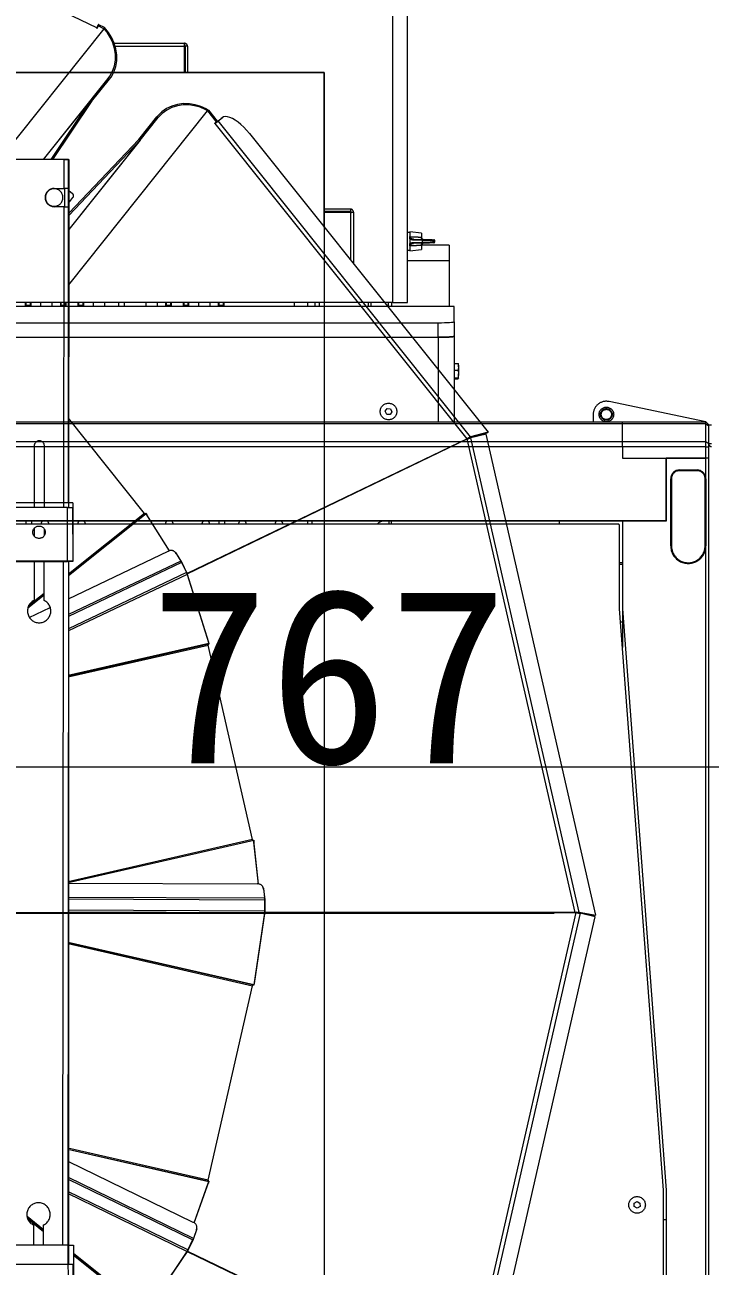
# Model space of a CAD drawing. Extents: x -681219 to -550379, y -242630 to -158199.
# Drawn here: x -668097 to -667628, y -217659 to -216809 of the extents above; entities that cross this region are included whole.
import ezdxf

# ---------------------------------------------------------------- set-up
doc = ezdxf.new("R2010")
doc.units = 0
doc.header["$LTSCALE"] = 1000
doc.linetypes.add('DASH_CENTER', pattern=[36, 24, -3, 6, -3])
doc.linetypes.add('HIDDEN', pattern=[9.525, 6.35, -3.175])
doc.layers.get('0').update_dxf_attribs({"linetype": 'CONTINUOUS'})
doc.layers.add('1', color=3, linetype='CONTINUOUS')
doc.layers.add('buyer', color=6, linetype='CONTINUOUS', lineweight=0)

# ---------------------------------------------------------------- blocks, each defined once
blk = doc.blocks.new('04_070-4217-00___________', base_point=(20665.75, 43142.36))
at = {"layer": '1', "color": 6, "linetype": 'DASH_CENTER'}
blk.add_line((2414.3, 4677.49), (2414.3, 5253.6), dxfattribs=at)
blk = doc.blocks.new('A$Caddf9ae6')
at = {"color": 0, "linetype": 'HIDDEN'}
for p, q in [((-99.58, 889.29), (-99.58, 301.82)), ((-336, 836), (-349.81, 769.84)), ((-336, 836), (-334, 838)), ((-334.54, 836), (-336, 836)), ((-336, 779), (-336, 836)), ((-334.54, 836), (-333.12, 838)), ((-322.46, 836), (-334.54, 836)), ((-334.54, 836), (-334.54, 779)), ((-334, 838), (-334, 840)), ((-321.01, 838), (-334, 838)), ((-322.46, 836), (-321.05, 838)), ((-318.93, 836), (-322.46, 836)), ((-322.46, 779), (-322.46, 836)), ((-321.01, 838), (-321.01, 840)), ((322.22, 838), (-321.01, 838)), ((-318.93, 836), (-318.93, 838)), ((-318.93, 836), (-318.93, 779)), ((-311, 836), (-318.93, 836)), ((-311, 838), (-311, 836)), ((-311, 779), (-311, 836)), ((-311, 836), (-311, 809)), ((-297, 836), (-311, 836)), ((-297, 835.5), (-297, 836)), ((-297, 836), (-251, 836)), ((-251, 835.5), (-297, 835.5)), ((-251, 835.5), (-251, 836)), ((320, 836), (-251, 836)), ((-303, 818), (-303, 830)), ((-303, 830), (-302.5, 830)), ((-302.5, 830), (-302.5, 818)), ((-303, 818), (-302.5, 818)), ((-311, 779), (-311, 809)), ((-268.5, 809), (-311, 809)), ((-311, 809), (-268, 809)), ((-297, 812), (-297, 812.5)), ((-297, 812.5), (-251, 812.5)), ((-251, 812), (-297, 812)), ((-268.5, -2157), (-268.5, 809)), ((-268.5, -2157), (-268.5, 809)), ((-268, 809), (-268, 779)), ((-251, 812.5), (-251, 812)), ((-208, 779), (190, 809)), ((190, 809), (290, 809)), ((210, 807), (210, 809)), ((190, 807), (-208, 777)), ((287, 807), (190, 807)), ((197.69, 788.96), (198.81, 790.98)), ((198.81, 790.98), (201.12, 791.02)), ((201.12, 791.02), (202.31, 789.04)), ((198.88, 786.98), (197.69, 788.96)), ((201.19, 787.02), (198.88, 786.98)), ((202.31, 789.04), (201.19, 787.02)), ((-336, -2127), (-336, 779)), ((-334.54, 779), (-336, 779)), ((-336, -2127), (-336, 779)), ((-334.54, 779), (-334.54, -2127)), ((-322.46, 779), (-334.54, 779)), ((-334.54, 779), (-334.54, -2127)), ((-322.46, -2127), (-322.46, 779)), ((-318.93, 779), (-322.46, 779)), ((-322.46, -2127), (-322.46, 779)), ((-318.93, 779), (-318.93, -2127)), ((-318.93, 779), (-311, 779)), ((-318.93, 779), (-318.93, -2127)), ((-268, 779), (-268, -2127)), ((-268, 779), (-268, -2127)), ((-268, 779), (-208, 779)), ((-266, 776), (-266, -737)), ((-208, 777), (-265, 777)), ((-239.54, 779), (-239.54, 777)), ((-238.41, 779), (-238.41, 777)), ((-208, 779), (-181.47, 779)), ((-198.91, 779), (-198.91, 777.69)), ((-198.84, 779), (-198.84, 777.69)), ((-341, 759), (-336, 759)), ((1.64, 760.77), (-327.44, 685.68)), ((-0.39, 749.34), (1.64, 760.77)), ((-0.13, 748.76), (1.84, 759.87)), ((2.58, 759.48), (0.2, 749.08)), ((2.78, 760.38), (0.41, 749.98)), ((1.64, 760.77), (1.84, 759.87)), ((2.78, 760.38), (2.58, 759.48)), ((331.39, 685.37), (2.78, 760.38)), ((-0.39, 749.34), (-325.06, 675.26)), ((0.13, 748.75), (-0.4, 748.76)), ((-0.23, 747.99), (-0.4, 748.76)), ((-0.26, 748.76), (-0.39, 749.34)), ((-0.05, 747.97), (-0.23, 747.99)), ((-0.23, 747.99), (-0.23, 746.74)), ((-0.05, 747.97), (0.13, 748.75)), ((-0.05, 747.44), (-0.05, 747.97)), ((0.13, 748.42), (0.13, 748.75)), ((0.17, 748.61), (0.17, 748.61)), ((0.2, 749.08), (0.41, 749.98)), ((0.41, 749.98), (325.06, 675.87)), ((-0.23, 746.74), (-324.22, 672.81)), ((-0.4, 747.52), (-0.23, 746.74)), ((-0.23, 746.74), (-0.24, 534.2)), ((-0.07, 534.17), (-0.05, 747.44)), ((324.25, 673.41), (-0.05, 747.44)), ((-266, 736), (-268, 736)), ((0, 697.94), (0, -767.95)), ((-533.3, 523.79), (-328.77, 687.06)), ((-328.77, 687.06), (-328.2, 686.34)), ((-328.77, 687.06), (-325.66, 675.03)), ((-328.2, 686.34), (-325.16, 674.61)), ((-327.44, 685.68), (-327.24, 684.78)), ((-327.44, 685.68), (-325.06, 675.26)), ((-327.24, 684.78), (-324.94, 674.71)), ((-325.66, 675.03), (-541.84, 502.45)), ((-324.38, 672.74), (-540.23, 500.44)), ((-325.28, 674.56), (-325.66, 675.03)), ((-324.94, 674.71), (-325.42, 674.49)), ((-324.93, 673.87), (-325.42, 674.49)), ((-324.94, 674.71), (-325.06, 675.26)), ((-324.76, 673.93), (-324.94, 674.71)), ((-324.67, 674.16), (-324.94, 674.71)), ((-324.76, 673.93), (-324.93, 673.87)), ((-324.93, 673.87), (-324.38, 672.74)), ((-324.88, 673.37), (-324.38, 672.74)), ((-324.22, 672.81), (-324.76, 673.93)), ((-324.6, 673.94), (-324.6, 673.94)), ((-324.38, 672.74), (-232.13, 481.15)), ((-231.96, 481.2), (-324.22, 672.81)), ((324.25, 673.41), (231.71, 481.3)), ((231.86, 481.2), (323.94, 672.35)), ((-414.96, 664), (-414.96, 249)), ((-404.49, 664), (-414.96, 664)), ((-404.36, 663.79), (-404.49, 664)), ((-404.49, 664), (-394.52, 664)), ((-404.23, 663.16), (-404.36, 663.79)), ((-404.1, 662.15), (-404.23, 663.16)), ((-394.52, 664), (-394.38, 663.79)), ((-394.52, 664), (-336, 664)), ((-394.38, 663.79), (-394.25, 663.16)), ((-394.25, 663.16), (-394.13, 662.15)), ((-375.42, 666.85), (-375.81, 666.57)), ((-375.81, 664), (-375.81, 666.57)), ((-373.58, 666.85), (-375.46, 666.85)), ((-373.58, 666.85), (-368.74, 666.85)), ((-371.35, 666.57), (-368.74, 666.85)), ((-371.35, 664), (-371.35, 666.57)), ((-368.74, 666.85), (-366.12, 666.57)), ((-365.73, 666.85), (-368.74, 666.85)), ((-366.12, 666.57), (-365.73, 666.85)), ((-366.12, 664), (-366.12, 666.57)), ((-365.73, 666.85), (-365.34, 666.57)), ((-365.34, 664), (-365.34, 666.57)), ((-456.92, 660.5), (-456.92, 641.6)), ((-456.92, 660.5), (-446.23, 660.5)), ((-446.23, 660.5), (-446.23, 632)), ((-446.23, 660.5), (-414.96, 660.5)), ((-404, 660.78), (-404.1, 662.15)), ((-403.91, 659.11), (-404, 660.78)), ((-403.85, 657.21), (-403.91, 659.11)), ((-403.81, 655.15), (-403.85, 657.21)), ((-403.79, 653), (-403.81, 655.15)), ((-394.13, 662.15), (-394.02, 660.78)), ((-394.02, 660.78), (-393.93, 659.11)), ((-393.93, 659.11), (-393.87, 657.21)), ((-393.87, 657.21), (-393.83, 655.15)), ((-393.83, 655.15), (-393.81, 653)), ((-460.74, 645.27), (-460.72, 646.03)), ((-460.72, 646.03), (-460.69, 646.78)), ((-460.69, 646.78), (-460.66, 647.49)), ((-460.66, 647.49), (-460.64, 648.14)), ((-460.64, 648.14), (-460.62, 648.72)), ((-460.62, 648.72), (-460.61, 649.19)), ((-460.61, 649.19), (-460.59, 649.56)), ((-460.59, 649.56), (-460.58, 649.8)), ((-460.58, 649.8), (-460.58, 649.92)), ((-460.58, 649.92), (-460.58, 649.92)), ((-460.02, 646.07), (-460.04, 645.19)), ((-459.99, 646.94), (-460.02, 646.07)), ((-459.97, 647.77), (-459.99, 646.94)), ((-459.94, 648.53), (-459.97, 647.77)), ((-459.92, 649.19), (-459.94, 648.53)), ((-459.91, 649.75), (-459.92, 649.19)), ((-459.89, 650.18), (-459.91, 649.75)), ((-459.88, 650.46), (-459.89, 650.18)), ((-459.88, 650.6), (-459.88, 650.59)), ((-459.12, 650.6), (-459.88, 650.6)), ((-459.88, 650.59), (-459.88, 650.46)), ((-459.12, 650.59), (-459.12, 650.6)), ((-459.12, 650.46), (-459.12, 650.59)), ((-459.11, 650.18), (-459.12, 650.46)), ((-459.09, 649.75), (-459.11, 650.18)), ((-459.08, 649.19), (-459.09, 649.75)), ((-459.06, 648.53), (-459.08, 649.19)), ((-459.03, 647.77), (-459.06, 648.53)), ((-459.01, 646.94), (-459.03, 647.77)), ((-458.98, 646.07), (-459.01, 646.94)), ((-458.96, 645.19), (-458.98, 646.07)), ((-458.42, 649.92), (-458.42, 649.92)), ((-458.42, 649.92), (-458.42, 649.8)), ((-458.42, 649.8), (-458.41, 649.56)), ((-458.41, 649.56), (-458.39, 649.19)), ((-458.39, 649.19), (-458.38, 648.72)), ((-458.38, 648.72), (-458.36, 648.14)), ((-458.36, 648.14), (-458.34, 647.49)), ((-458.34, 647.49), (-458.31, 646.78)), ((-458.31, 646.78), (-458.28, 646.03)), ((-458.28, 646.03), (-458.26, 645.27)), ((-393.81, 653), (-403.79, 653)), ((-403.79, 260), (-403.79, 653)), ((-393.81, 653), (-336, 653)), ((-393.81, 362.96), (-393.81, 653)), ((-465, 641.6), (-466, 633.6)), ((-465, 641.6), (-462.33, 641.6)), ((-462.33, 641.6), (-461.58, 641.6)), ((-461.06, 636.09), (-460.84, 642.57)), ((-460.92, 642.49), (-460.9, 642.54)), ((-460.84, 642.57), (-460.82, 643.15)), ((-460.82, 643.15), (-460.79, 643.81)), ((-460.79, 643.81), (-460.77, 644.52)), ((-460.77, 644.52), (-460.74, 645.27)), ((-460.14, 642.05), (-460.36, 635.57)), ((-460.12, 642.72), (-460.14, 642.05)), ((-460.14, 642.05), (-458.86, 642.05)), ((-460.09, 643.49), (-460.12, 642.72)), ((-460.07, 644.32), (-460.09, 643.49)), ((-460.04, 645.19), (-460.07, 644.32)), ((-458.93, 644.32), (-458.96, 645.19)), ((-458.91, 643.49), (-458.93, 644.32)), ((-458.88, 642.72), (-458.91, 643.49)), ((-458.86, 642.05), (-458.88, 642.72)), ((-458.64, 635.57), (-458.86, 642.05)), ((-458.26, 645.27), (-458.23, 644.52)), ((-458.23, 644.52), (-458.21, 643.81)), ((-458.21, 643.81), (-458.18, 643.15)), ((-458.18, 643.15), (-458.16, 642.57)), ((-458.16, 642.57), (-457.94, 636.09)), ((-457.42, 641.6), (-456.67, 641.6)), ((-456.67, 641.6), (-454, 641.6)), ((-453, 633.6), (-454, 641.6)), ((-417.5, 632), (-689.5, 632)), ((-466, 633.6), (-462.68, 633.6)), ((-465.5, 633.6), (-465.5, 632)), ((-462.6, 633.6), (-461.17, 633.6)), ((-461.17, 633.6), (-457.83, 633.6)), ((-456.32, 633.6), (-456.75, 633.6)), ((-456.5, 633.6), (-456.32, 633.6)), ((-456.32, 633.6), (-453, 633.6)), ((-453.5, 632), (-453.5, 633.6)), ((-417.5, 622), (-417.5, 632)), ((-417.5, 622), (-689.5, 622)), ((-417.5, 622), (-417.5, 255)), ((-417.5, 621), (-414.96, 621)), ((-345.06, 617.96), (-344.93, 620.26)), ((-344.93, 620.26), (-342.87, 621.31)), ((-342.87, 621.31), (-340.94, 620.04)), ((-266, 621.1), (-268, 621.1)), ((-414.96, 619), (-417.5, 619)), ((-343.13, 616.69), (-345.06, 617.96)), ((-341.07, 617.74), (-343.13, 616.69)), ((-340.94, 620.04), (-341.07, 617.74)), ((-266, 619.5), (-268, 619.5)), ((-417.5, 607), (-414.96, 607)), ((-414.96, 605.22), (-417.5, 605.21)), ((-479.5, 593.5), (-479.5, 595)), ((-479.5, 595), (-444.09, 595)), ((-481.5, 593), (-480, 593)), ((-481.5, 593), (-481.5, 575)), ((-480, 593), (-480, 575)), ((-479.5, 593.5), (-479.5, 593)), ((-479.5, 577), (-479.5, 593)), ((-479.5, 593), (-479.29, 593)), ((-479.29, 593), (-479.29, 575)), ((-479.29, 593), (-446.6, 593)), ((-575, 575), (-575, 430.89)), ((-469.15, 575), (-575, 575)), ((-575, 574.94), (-575, -575.06)), ((-575, 574.94), (575, 574.94)), ((-575, -575.06), (-575, 574.94)), ((-575, 574.94), (575, 574.94)), ((-479.29, 577), (-479.5, 577)), ((-417.5, 571.5), (-414.96, 571.5)), ((-417.5, 568.5), (-414.96, 568.5)), ((-417.5, 568.5), (-414.96, 568.5)), ((-417.5, 563.54), (-414.96, 563.54)), ((-417.5, 563.5), (-414.96, 563.5)), ((-417.5, 563.49), (-414.96, 563.49)), ((-268, 566.5), (-266, 566.5)), ((-268, 563.5), (-266, 563.5)), ((-417.5, 554.5), (-414.96, 554.5)), ((-48.5, 527.06), (-49.67, 526.79)), ((-20.69, 399.81), (-49.67, 526.79)), ((-19.62, 530.08), (-49.3, 526.78)), ((-49.3, 526.78), (-48.36, 526.93)), ((-49.3, 526.78), (-20.32, 399.81)), ((-19.61, 530.12), (-48.36, 526.93)), ((-20.27, 399.81), (-19.7, 529.09)), ((-16.2, 533.5), (-17.02, 533.33)), ((-16.81, 533.37), (-9.84, 534.15)), ((-15.99, 533.53), (-16.81, 533.37)), ((-16.2, 533.5), (-15.99, 533.53)), ((-15.99, 533.53), (-9.02, 534.31)), ((-9.84, 534.15), (-10.44, 399.8)), ((-9.02, 534.31), (-9.84, 534.15)), ((-8.68, 534.1), (-9.28, 399.8)), ((-8.68, 534.33), (-8.68, 534.1)), ((-8.68, 534.33), (-1.12, 534.29)), ((-8.68, 534.1), (-1.12, 534.06)), ((-1.12, 534.06), (-1.72, 399.79)), ((-1.12, 534.29), (-1.12, 534.06)), ((-0.73, 534.27), (0.21, 534.12)), ((-0.73, 534.27), (48.4, 527.09)), ((0.21, 534.12), (-0.39, 399.79)), ((0.21, 534.12), (49.33, 526.94)), ((49.33, 526.94), (20.3, 399.77)), ((49.67, 526.79), (20.68, 399.77)), ((48.4, 527.09), (49.33, 526.94)), ((-49.99, 525.95), (-183.16, 495.55)), ((-49.99, 525.95), (-21.2, 399.81)), ((21.19, 399.77), (49.99, 525.95)), ((183.16, 495.55), (49.99, 525.95)), ((-549.27, 495.8), (-541.73, 501.82)), ((-541.84, 502.45), (-544.06, 505.23)), ((-544.06, 505.23), (-543.49, 504.51)), ((-541.26, 501.73), (-543.49, 504.51)), ((-541.26, 501.73), (-541.84, 502.45)), ((-541.73, 501.82), (-541.23, 501.19)), ((-414.96, 506.5), (-417.5, 506.5)), ((-417.5, 505.82), (-415.5, 505.82)), ((-415.5, 503.18), (-417.5, 503.18)), ((-417.5, 502.5), (-414.96, 502.5)), ((-415.5, 505.82), (-415.5, 503.18)), ((-266, 507), (-268, 507)), ((-268, 503), (-266, 503)), ((-548.78, 495.17), (-549.27, 495.8)), ((-548.78, 495.17), (-541.23, 501.19)), ((-429.72, 400.23), (-548.78, 495.17)), ((-540.36, 500.09), (-541.23, 501.19)), ((-540.61, 500.91), (-540.85, 500.72)), ((-540.73, 501.06), (-540.23, 500.44)), ((-540.73, 501.06), (-540.61, 500.91)), ((-540.61, 500.91), (-540.11, 500.29)), ((-540.11, 500.29), (-540.36, 500.09)), ((-540.23, 500.44), (-540.11, 500.29)), ((-414.96, 497), (-417.5, 497)), ((-232.46, 481.04), (-185.09, 495.89)), ((-231.56, 481.32), (-184.19, 496.16)), ((-185.09, 495.89), (-184.19, 496.16)), ((-184.19, 496.16), (-162.23, 399.96)), ((-183.82, 496.18), (-161.86, 399.96)), ((-161.34, 399.96), (-183.16, 495.55)), ((183.16, 495.55), (161.27, 399.63)), ((161.78, 399.63), (183.82, 496.18)), ((184.15, 496), (162.15, 399.63)), ((184.99, 495.91), (183.82, 496.18)), ((212.32, 486.1), (184.15, 496)), ((184.15, 496), (185.06, 495.73)), ((212.34, 486.13), (185.06, 495.73)), ((-417.5, 489), (-414.96, 489)), ((170.12, 399.62), (211.82, 485.24)), ((222.89, 485.53), (181.05, 399.61)), ((223.91, 484.98), (182.33, 399.61)), ((216.88, 487.69), (216.07, 487.9)), ((217.08, 487.63), (216.27, 487.84)), ((216.27, 487.84), (222.89, 485.53)), ((216.88, 487.69), (217.08, 487.63)), ((217.08, 487.63), (223.7, 485.31)), ((223.7, 485.31), (222.89, 485.53)), ((224.02, 485.18), (223.91, 484.98)), ((223.91, 484.98), (230.71, 481.66)), ((224.02, 485.18), (230.81, 481.86)), ((-595, 431.42), (-595, 479.5)), ((-593.5, 479.5), (-595, 479.5)), ((-593, 479.5), (-593.5, 479.5)), ((-593, 481.5), (-593, 480)), ((-593, 481.5), (-575, 481.5)), ((-593, 480), (-575, 480)), ((-593, 479.5), (-577, 479.5)), ((-593, 479.29), (-593, 479.5)), ((-593, 479.29), (-575, 479.29)), ((-593, 432.01), (-593, 479.29)), ((-577, 479.5), (-577, 479.29)), ((-414.96, 482.5), (-417.5, 482.5)), ((-417.5, 481.82), (-415.5, 481.82)), ((-415.5, 479.18), (-417.5, 479.18)), ((-417.5, 478.5), (-414.96, 478.5)), ((-415.5, 481.82), (-415.5, 479.18)), ((-246.57, 473.25), (-240.63, 476.98)), ((-245.9, 473.75), (-239.96, 477.49)), ((-239.96, 477.49), (-240.63, 476.98)), ((-240.63, 476.98), (-203.97, 400)), ((-239.66, 477.65), (-232.83, 480.9)), ((-239.66, 477.65), (-239.56, 477.44)), ((-239.56, 477.44), (-232.73, 480.69)), ((-239.56, 477.44), (-202.69, 400)), ((-232.83, 480.9), (-232.73, 480.69)), ((-232.73, 480.69), (-194.31, 399.99)), ((-232.46, 481.04), (-231.56, 481.32)), ((-231.56, 481.32), (-192.84, 399.99)), ((230.71, 481.66), (190.74, 399.6)), ((231.93, 481.14), (192.22, 399.6)), ((230.81, 481.86), (230.71, 481.66)), ((231.16, 481.67), (231.93, 481.14)), ((231.16, 481.67), (272.3, 453.9)), ((231.93, 481.14), (273.08, 453.36)), ((-414.96, 470.5), (-417.5, 470.5)), ((-417.5, 469.82), (-415.5, 469.82)), ((-415.5, 469.82), (-415.5, 467.18)), ((-247.67, 469.07), (-272.98, 453.23)), ((-247.68, 469.12), (-272.2, 453.77)), ((-214.87, 400.01), (-247.31, 468.15)), ((-246.07, 473.63), (-246.74, 473.13)), ((-245.9, 473.75), (-246.57, 473.25)), ((-246.07, 473.63), (-245.9, 473.75)), ((-544.17, 461.39), (-544.79, 460.61)), ((-529.2, 448.17), (-544.79, 460.61)), ((-529.44, 448.38), (-544.79, 460.61)), ((-528.82, 449.16), (-544.17, 461.39)), ((-415.5, 467.18), (-417.5, 467.18)), ((-417.5, 466.5), (-414.96, 466.5)), ((-414.96, 461), (-417.5, 461)), ((-417.5, 453), (-414.96, 453)), ((-273.24, 452.18), (-338.49, 400.14)), ((-272.38, 453.82), (-273.32, 453.08)), ((-231.01, 400.03), (-273.32, 453.08)), ((-273.24, 452.18), (-231.65, 400.03)), ((-272.98, 453.23), (-272.2, 453.77)), ((-272.98, 453.23), (-230.55, 400.03)), ((273.08, 453.36), (233.27, 403.45)), ((273.32, 453.08), (233.74, 403.45)), ((234.38, 403.45), (273.24, 452.18)), ((-529.44, 448.38), (-528.82, 449.16)), ((-529.21, 448.19), (-529.44, 448.38)), ((-529.21, 448.19), (-528.53, 448.91)), ((-529.21, 448.19), (-478.68, 400.28)), ((-528.53, 448.91), (-528.82, 449.16)), ((-528.82, 449.16), (-467.48, 400.27)), ((-528.53, 448.91), (-477.24, 400.28)), ((-528.53, 448.91), (-467.51, 400.27)), ((-414.96, 438.5), (-417.5, 438.5)), ((-414.96, 434.5), (-417.5, 434.5)), ((-570.98, 427.26), (-570.35, 428.05)), ((-515.44, 382.97), (-570.98, 427.26)), ((-555.72, 415.1), (-570.98, 427.26)), ((-555.1, 415.88), (-570.35, 428.05)), ((-414.96, 425), (-417.5, 425)), ((-605.62, 419.43), (-727.58, 166.2)), ((-605.74, 424.64), (-607.62, 420.74)), ((-607.62, 420.74), (-606.9, 420.4)), ((-607.62, 420.74), (-606.04, 419.98)), ((-605.02, 424.29), (-606.9, 420.4)), ((-605.32, 419.63), (-606.9, 420.4)), ((-606.04, 419.98), (-606.17, 419.7)), ((-606.04, 419.98), (-605.32, 419.63)), ((-605.02, 424.29), (-605.74, 424.64)), ((-605.62, 419.43), (-605.45, 419.35)), ((-605.45, 419.35), (-605.32, 419.63)), ((-605.02, 424.29), (-440.6, 293.15)), ((-417.5, 417), (-414.96, 417)), ((-555.1, 415.88), (-555.72, 415.1)), ((-515.44, 382.98), (-555.72, 415.1)), ((-555.72, 415.1), (-555.42, 414.88)), ((-554.87, 415.71), (-555.42, 414.88)), ((-515.44, 388.28), (-555.42, 414.88)), ((-515.44, 383.01), (-555.42, 414.88)), ((-555.1, 415.88), (-554.87, 415.71)), ((-515.44, 389.46), (-554.87, 415.71)), ((-414.96, 410.5), (-417.5, 410.5)), ((-417.5, 409.82), (-415.5, 409.82)), ((-415.5, 409.82), (-415.5, 407.18)), ((-280.5, 400), (-515.5, 400)), ((-515.5, 400), (-515.5, 360)), ((-515.43, 400.32), (-495.68, 400.3)), ((-515.43, 396.82), (-515.43, 400.32)), ((-495.68, 400.3), (-495.68, 396.8)), ((-495.68, 400.3), (-483.18, 400.29)), ((-494.25, 400.3), (-492.27, 402.78)), ((-485.93, 400.29), (-489.46, 403.1)), ((-483.18, 400.29), (-277.41, 400.08)), ((-483.18, 396.79), (-483.18, 400.29)), ((-415.5, 407.18), (-417.5, 407.18)), ((-417.5, 406.5), (-414.96, 406.5)), ((-280.5, 403), (-240.5, 403)), ((-280.5, 403), (-280.5, -403)), ((-277.41, 402.92), (-240.41, 402.96)), ((-277.41, 399.42), (-277.41, 402.92)), ((-240.41, 399.46), (-277.41, 399.42)), ((-277.41, 399.42), (-277.37, 357.92)), ((-240.5, 403), (-240.5, 160)), ((-240.5, 400), (240.5, 400)), ((-240.41, 402.96), (-240.41, 399.46)), ((-240.41, 400.04), (227.59, 399.56)), ((-240.16, 159.75), (-240.41, 399.46)), ((227.59, 403.44), (264.59, 403.48)), ((227.59, 399.94), (227.59, 403.44)), ((264.59, 399.98), (227.59, 399.94)), ((227.59, 399.94), (227.84, 161.52)), ((240.5, 160), (240.5, 403)), ((240.5, 403), (280.5, 403)), ((-515.43, 396.82), (-515.47, 360.32)), ((-515.43, 396.82), (-495.68, 396.8)), ((-495.69, 390.3), (-495.68, 396.8)), ((-495.68, 397.3), (-483.18, 397.29)), ((-483.18, 396.79), (-483.19, 390.29)), ((-483.18, 396.79), (-277.41, 396.58)), ((-414.96, 398.5), (-417.5, 398.5)), ((-417.5, 397.82), (-415.5, 397.82)), ((-415.5, 395.18), (-417.5, 395.18)), ((-417.5, 394.5), (-414.96, 394.5)), ((-415.5, 397.82), (-415.5, 395.18)), ((-240.41, 396.54), (227.6, 396.06)), ((-414.96, 389), (-417.5, 389)), ((-277.39, 383.58), (-319.44, 383.62)), ((-258.15, 383.56), (-262.62, 383.56)), ((-213.64, 383.51), (-240.39, 383.54)), ((-218.48, 383.52), (-209.95, 372.81)), ((-209, 372.42), (-217.84, 383.51)), ((-217.38, 383.51), (-208.4, 372.24)), ((-202.13, 373.27), (-208.96, 387.6)), ((217.02, 383.07), (207.96, 371.71)), ((217.49, 383.07), (208.52, 371.83)), ((209.38, 372.1), (218.13, 383.07)), ((227.61, 383.06), (213.75, 383.07)), ((-417.5, 381), (-414.96, 381)), ((-414.96, 374.5), (-417.5, 374.5)), ((-417.5, 373.82), (-415.5, 373.82)), ((-415.5, 373.82), (-415.5, 371.18)), ((-319.45, 376.62), (-277.38, 376.58)), ((-266, 375), (-268, 375)), ((-262.96, 376.56), (-257.82, 376.56)), ((-240.38, 376.54), (-213.64, 376.51)), ((213.74, 376.07), (227.62, 376.06)), ((-415.5, 371.18), (-417.5, 371.18)), ((-417.5, 370.5), (-414.96, 370.5)), ((-268, 371), (-266, 371))]:
    blk.add_line(p, q, dxfattribs=at)
at = {"color": 0, "linetype": 'HIDDEN', "flags": 128}
for points in [[(-0.39, 749.34), (-0.39, 749.06), (-0.37, 748.71)], [(-325.66, 675.03), (-325.54, 674.77), (-325.37, 674.46)], [(-9.84, 534.15), (-9.31, 534.11), (-8.68, 534.1)], [(-9.02, 534.31), (-8.86, 534.32), (-8.68, 534.33)], [(49.33, 526.94), (49.59, 526.85), (49.67, 526.79)], [(-533.3, 523.79), (-535.47, 521.95), (-537.5, 520.03), (-539.35, 518.06), (-540.98, 516.08), (-542.34, 514.13), (-543.43, 512.26), (-544.21, 510.5), (-544.67, 508.88), (-544.8, 507.45), (-544.59, 506.22), (-544.06, 505.23)], [(-549.27, 495.8), (-550.22, 494.19), (-551.82, 490.7), (-553, 486.81), (-553.64, 482.86), (-553.73, 478.72), (-553.22, 474.71), (-552.09, 470.74), (-550.39, 467.14), (-548.08, 463.82), (-544.79, 460.61)], [(-548.78, 495.17), (-549.7, 493.54), (-551.2, 490.13), (-552.29, 486.33), (-552.84, 482.47), (-552.84, 478.43), (-552.27, 474.56), (-551.08, 470.75), (-549.36, 467.31), (-547.04, 464.14), (-544.17, 461.39)], [(-184.19, 496.16), (-183.92, 496.19), (-183.82, 496.18)], [(222.89, 485.53), (223.35, 485.25), (223.91, 484.98)], [(223.7, 485.31), (223.85, 485.25), (224.02, 485.18)], [(-240.63, 476.98), (-240.13, 477.18), (-239.56, 477.44)], [(-239.96, 477.49), (-239.82, 477.56), (-239.66, 477.65)], [(-570.35, 428.05), (-571.91, 429.19), (-575.32, 431.06), (-579.12, 432.38), (-583.02, 433.05), (-587.12, 433.1), (-591.15, 432.54), (-595.18, 431.37), (-598.86, 429.72), (-602.32, 427.55), (-605.74, 424.64)], [(-570.98, 427.26), (-572.56, 428.42), (-575.92, 430.25), (-579.66, 431.53), (-583.49, 432.16), (-587.52, 432.18), (-591.41, 431.61), (-595.29, 430.45), (-598.83, 428.84), (-602.13, 426.74), (-605.02, 424.29)], [(-607.95, 420.55), (-607.77, 420.47), (-607.52, 420.35), (-607.21, 420.2), (-606.87, 420.03), (-606.52, 419.86), (-606.18, 419.7), (-605.87, 419.55), (-605.62, 419.43)]]:
    blk.add_lwpolyline(points, dxfattribs=at)
at = {"color": 0, "linetype": 'HIDDEN'}
for centre, radius in [((200, 789), 5.67), ((-341, 768), 5), ((-341, 768), 4), ((-341, 768), 3.5), ((-343, 619), 5.67), ((-260.39, 379.94), 4.25)]:
    blk.add_circle(centre, radius, dxfattribs=at)
at = {"color": 0, "linetype": 'HIDDEN', "extrusion": (-3.88e-14, 3.51e-14, -1)}
blk.add_circle((489.44, 390.29), 6, dxfattribs=at)
at = {"color": 0, "linetype": 'HIDDEN'}
for centre, radius, start, end in [((-321.01, 840.01), 2.01, 270, 0), ((-297, 830), 6, 90, 180), ((-297, 830), 5.5, 90, 180), ((-251, 824), 12, 270, 90), ((-251, 824), 11.5, 270, 90), ((-297, 818), 6, 180, 270), ((-297, 818), 5.5, 180, 270), ((-265, 776), 1, 90, 180), ((-341, 768), 9, 168.20966, 270), ((-15.63, 746.25), 15.41, 1.79721, 6.27854), ((-189.8, 782.93), 193.04, 349.40516, 350.17123), ((-3.45, 749.14), 3.66, 351.72715, 359.02), ((-363.62, 660.6), 41.25, 17.21039, 20.81283), ((-337.82, 665.8), 15.13, 27.30312, 31.91118), ((-459.88, 649.9), 0.7, 92.18598, 178), ((-459.12, 649.9), 0.7, 2, 86.84024), ((-461.92, 642.6), 1, 343.88825, 353.68283), ((-461.84, 642.59), 0.923, 343.52383, 354.31898), ((-460.21, 642.68), 0.631, 189.53383, 277.05202), ((-458.79, 642.68), 0.631, 262.94798, 350.46617), ((-457.07, 642.61), 1.02, 186.26167, 196.01705), ((-457.08, 642.6), 1, 186.29555, 196.02198), ((-460.44, 636.19), 0.631, 189.53383, 277.05202), ((-458.56, 636.19), 0.631, 262.97254, 350.44162), ((-259.5, 617.5), 9, 199.18814, 223.76174), ((-479.5, 593), 2, 90, 180), ((-489.18, 592.99), 9.89, 0.07502, 11.74918), ((-479.5, 593), 0.5, 90, 180), ((-480.12, 592.95), 0.834, 3.56056, 41.43944), ((-266, 544), 2.65, 90, 139.00065), ((-266, 544), 2.65, 220.99935, 270), ((-15.83, 529.59), 3.9, 104.61045, 187.37042), ((-0.77, 536.88), 2.61, 262.29827, 270.89924), ((-0.75, 540.89), 6.84, 266.88387, 278.05157), ((-266, 519), 2.65, 90, 139.00065), ((-50.19, 527.41), 1.47, 278.02334, 297.65309), ((50.19, 527.41), 1.47, 242.34691, 261.97666), ((-266, 519), 2.65, 220.99935, 270), ((-2509.87, -1070.43), 2519.34, 38.57372, 38.63235), ((-1197.27, -22.56), 839.78, 38.57372, 38.63235), ((-266, 494), 2.65, 90, 139.00065), ((-183.61, 496.96), 1.47, 268.0612, 287.69095), ((183.61, 496.96), 1.47, 252.30905, 271.9388), ((-266, 494), 2.65, 220.99935, 270), ((215.52, 484.02), 3.9, 78.89616, 161.65614), ((-593, 479.5), 2, 90, 180), ((-592.99, 489.18), 9.89, 258.25082, 269.92498), ((-593, 479.5), 0.5, 90, 180), ((-592.95, 480.13), 0.834, 228.56056, 266.43944), ((-233.63, 483.38), 2.61, 288.01256, 296.61353), ((-235.36, 487), 6.84, 292.59816, 303.76586), ((234.01, 487.65), 6.84, 241.16959, 252.33729), ((232.25, 484.04), 2.61, 236.58398, 245.18495), ((-266, 469), 2.65, 90, 139.00065), ((-244.04, 470.28), 3.9, 130.32473, 213.08471), ((-266, 469), 2.65, 220.99935, 270), ((-274.06, 453.4), 1.47, 303.73762, 323.36737), ((-266, 409), 2.65, 90, 139.00065), ((-490.7, 401.53), 2, 51.43, 141.43), ((-266, 409), 2.65, 220.99935, 270), ((-489.44, 390.29), 6.25, 179.94147, 359.94147), ((-319.45, 380.12), 3.5, 89.94147, 269.94147), ((-266, 384), 2.65, 90, 139.00065), ((-206.45, 380), 8, 205.88595, 153.99699), ((206.55, 379.58), 8, 25.88595, 333.99699), ((-266, 384), 2.65, 220.99935, 270)]:
    blk.add_arc(centre, radius, start, end, dxfattribs=at)
for centre, major_axis, ratio, start_param, end_param in [((-394.52, 653), (0, -11), 0.063923, 1.570796, 3.141593), ((-48.01, 527.17), (1.66, 0.38), 0.089314, 3.141593, 3.804818), ((-48.01, 527.17), (0.487, 0.111), 0.51284, 3.141593, 3.804818), ((185.48, 495.8), (1.66, -0.38), 0.089314, 3.141593, 3.804818), ((185.48, 495.8), (0.487, -0.111), 0.51284, 3.141593, 3.804818), ((-271.99, 454.14), (1.33, 1.06), 0.089314, 3.141593, 3.804818), ((-271.99, 454.14), (0.391, 0.312), 0.51284, 3.141593, 3.804818)]:
    blk.add_ellipse(centre, major_axis=major_axis, ratio=ratio, start_param=start_param, end_param=end_param, dxfattribs=at)
for points, knots in [([(-375.81, 666.57), (-375.62, 666.62), (-374.88, 666.78), (-374.14, 666.82), (-373.58, 666.85)], [0, 0, 0, 0, 0.2530941, 1, 1, 1, 1]), ([(-373.58, 666.85), (-372.85, 666.8), (-372.1, 666.75), (-371.37, 666.58), (-371.35, 666.57)], [0, 0, 0, 0, 0.973024, 1, 1, 1, 1]), ([(-462.68, 633.6), (-462.62, 634.92), (-462.51, 637.59), (-462.39, 640.26), (-462.33, 641.6)], [0, 0, 0, 0, 0.496009, 1, 1, 1, 1]), ([(-460.9, 642.54), (-460.9, 642.54), (-460.92, 642.46), (-460.99, 642.2), (-461.12, 641.88), (-461.34, 641.64), (-461.5, 641.61), (-461.58, 641.6)], [0, 0, 0, 0, 0.0037091, 0.1733906, 0.5642168, 0.7815678, 1, 1, 1, 1]), ([(-457.42, 641.6), (-457.5, 641.61), (-457.66, 641.64), (-457.88, 641.88), (-458.01, 642.2), (-458.08, 642.46), (-458.1, 642.54), (-458.1, 642.54)], [0, 0, 0, 0, 0.218454, 0.435696, 0.826647, 0.996291, 1, 1, 1, 1]), ([(-458.1, 642.54), (-458.09, 642.53), (-458.08, 642.51), (-458.08, 642.5), (-458.08, 642.49)], [0, 0, 0, 0, 0.562215, 1, 1, 1, 1]), ([(-456.67, 641.6), (-456.61, 640.26), (-456.49, 637.59), (-456.38, 634.92), (-456.32, 633.6)], [0, 0, 0, 0, 0.503989, 1, 1, 1, 1]), ([(-462.25, 633.6), (-462.32, 633.6), (-462.46, 633.6), (-462.61, 633.6), (-462.68, 633.6)], [0, 0, 0, 0, 0.505501, 1, 1, 1, 1]), ([(-462.25, 633.6), (-462.17, 633.68), (-461.77, 634.04), (-461.24, 634.86), (-461.12, 635.66), (-461.06, 636.09)], [0, 0, 0, 0, 0.111695, 0.523353, 1, 1, 1, 1]), ([(-461.17, 633.6), (-461.29, 633.6), (-461.69, 633.6), (-462.02, 633.6), (-462.25, 633.6)], [0, 0, 0, 0, 0.291258, 1, 1, 1, 1]), ([(-460.36, 635.57), (-460.43, 635.12), (-460.53, 634.43), (-461, 633.82), (-461.17, 633.6)], [0, 0, 0, 0, 0.640102, 1, 1, 1, 1]), ([(-457.83, 633.6), (-457.89, 633.67), (-458.22, 634.06), (-458.55, 634.73), (-458.61, 635.33), (-458.64, 635.57)], [0, 0, 0, 0, 0.121832, 0.655013, 1, 1, 1, 1]), ([(-457.94, 636.09), (-457.91, 635.86), (-457.86, 635.27), (-457.51, 634.39), (-456.99, 633.85), (-456.75, 633.6)], [0, 0, 0, 0, 0.2572673, 0.6524374, 1, 1, 1, 1]), ([(-456.75, 633.6), (-456.91, 633.6), (-457.18, 633.6), (-457.56, 633.6), (-457.76, 633.6), (-457.83, 633.6)], [0, 0, 0, 0, 0.50296, 0.832365, 1, 1, 1, 1])]:
    blk.add_open_spline(points, degree=3, knots=knots, dxfattribs=at)
blk.add_blockref('04_070-4217-00___________', (18251.45, 38621.14), dxfattribs=at)
blk.add_text('767', height=120, rotation=90, dxfattribs=at).set_placement((-102.25, 455.54))

msp = doc.modelspace()

# ---------------------------------------------------------------- block references
at = {"layer": 'buyer', "color": 6, "rotation": 270}
msp.add_blockref('A$Caddf9ae6', (-668466.9156, -217417.0717), dxfattribs=at)

doc.saveas('drawing.dxf')
